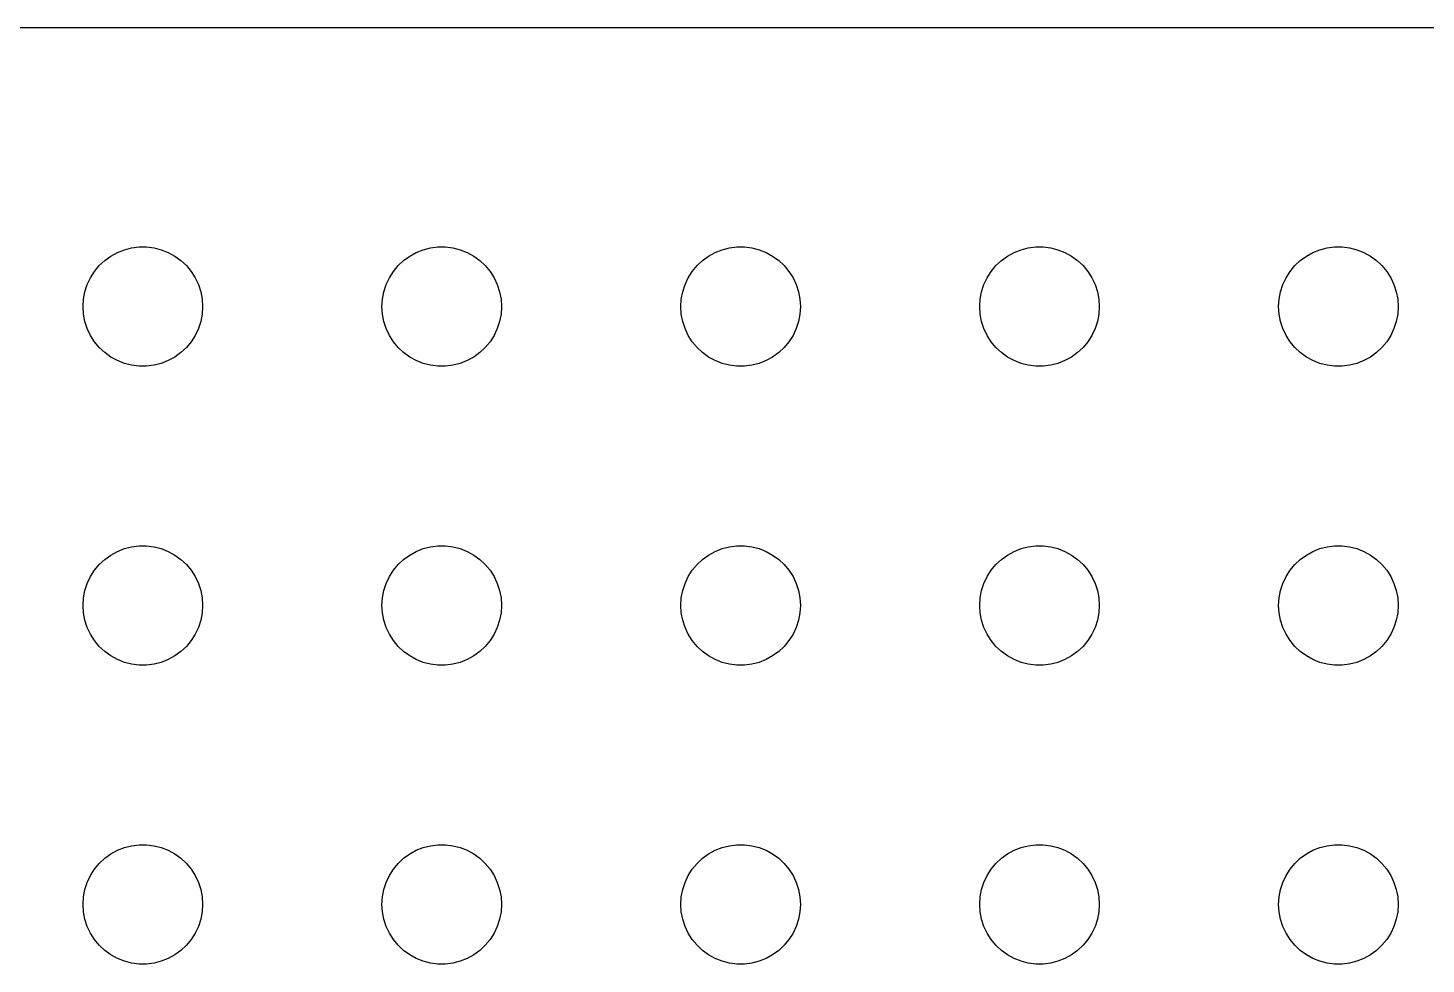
# Model space of a CAD drawing. Header units: metres. Extents: x -134 to 134, y 518 to 1078.
# Drawn here: x 64.62 to 99.7, y 598.5 to 621.99 of the extents above; entities that cross this region are included whole.
import ezdxf

# ---------------------------------------------------------------- set-up
doc = ezdxf.new("R2010")
doc.units = ezdxf.units.M

msp = doc.modelspace()

# ---------------------------------------------------------------- linework, layer by layer
for p, q in [((129.814, 621.99), (-129.814, 621.99)), ((66.8613, 616.357), (67.0365, 616.427)), ((67.0365, 616.427), (67.2189, 616.473)), ((67.2189, 616.473), (67.4058, 616.497)), ((67.4058, 616.497), (67.5942, 616.497)), ((67.5942, 616.497), (67.7811, 616.473)), ((67.7811, 616.473), (67.9635, 616.427)), ((67.9635, 616.427), (68.1387, 616.357)), ((74.3613, 616.357), (74.5365, 616.427)), ((74.5365, 616.427), (74.7189, 616.473)), ((74.7189, 616.473), (74.9058, 616.497)), ((74.9058, 616.497), (75.0942, 616.497)), ((75.0942, 616.497), (75.2811, 616.473)), ((75.2811, 616.473), (75.4635, 616.427)), ((75.4635, 616.427), (75.6387, 616.357)), ((81.8613, 616.357), (82.0365, 616.427)), ((82.0365, 616.427), (82.2189, 616.473)), ((82.2189, 616.473), (82.4058, 616.497)), ((82.4058, 616.497), (82.5942, 616.497)), ((82.5942, 616.497), (82.7811, 616.473)), ((82.7811, 616.473), (82.9635, 616.427)), ((82.9635, 616.427), (83.1387, 616.357)), ((89.3613, 616.357), (89.5365, 616.427)), ((89.5365, 616.427), (89.7189, 616.473)), ((89.7189, 616.473), (89.9058, 616.497)), ((89.9058, 616.497), (90.0942, 616.497)), ((90.0942, 616.497), (90.2811, 616.473)), ((90.2811, 616.473), (90.4635, 616.427)), ((90.4635, 616.427), (90.6387, 616.357)), ((96.8613, 616.357), (97.0365, 616.427)), ((97.0365, 616.427), (97.2189, 616.473)), ((97.2189, 616.473), (97.4058, 616.497)), ((97.4058, 616.497), (97.5942, 616.497)), ((97.5942, 616.497), (97.7811, 616.473)), ((97.7811, 616.473), (97.9635, 616.427)), ((97.9635, 616.427), (98.1387, 616.357)), ((66.4065, 616.027), (66.5439, 616.156)), ((66.5439, 616.156), (66.6963, 616.266)), ((66.6963, 616.266), (66.8613, 616.357)), ((68.1387, 616.357), (68.3037, 616.266)), ((68.3037, 616.266), (68.4561, 616.156)), ((68.4561, 616.156), (68.5934, 616.027)), ((73.9065, 616.027), (74.0439, 616.156)), ((74.0439, 616.156), (74.1963, 616.266)), ((74.1963, 616.266), (74.3613, 616.357)), ((75.6387, 616.357), (75.8037, 616.266)), ((75.8037, 616.266), (75.9561, 616.156)), ((75.9561, 616.156), (76.0934, 616.027)), ((81.4065, 616.027), (81.5439, 616.156)), ((81.5439, 616.156), (81.6963, 616.266)), ((81.6963, 616.266), (81.8613, 616.357)), ((83.1387, 616.357), (83.3037, 616.266)), ((83.3037, 616.266), (83.4561, 616.156)), ((83.4561, 616.156), (83.5934, 616.027)), ((88.9065, 616.027), (89.0439, 616.156)), ((89.0439, 616.156), (89.1963, 616.266)), ((89.1963, 616.266), (89.3613, 616.357)), ((90.6387, 616.357), (90.8037, 616.266)), ((90.8037, 616.266), (90.9561, 616.156)), ((90.9561, 616.156), (91.0934, 616.027)), ((96.4065, 616.027), (96.5439, 616.156)), ((96.5439, 616.156), (96.6963, 616.266)), ((96.6963, 616.266), (96.8613, 616.357)), ((98.1387, 616.357), (98.3037, 616.266)), ((98.3037, 616.266), (98.4561, 616.156)), ((98.4561, 616.156), (98.5934, 616.027)), ((66.1053, 615.552), (66.1855, 615.723)), ((66.1855, 615.723), (66.2865, 615.882)), ((66.2865, 615.882), (66.4065, 616.027)), ((68.5934, 616.027), (68.7135, 615.882)), ((68.7135, 615.882), (68.8145, 615.723)), ((68.8145, 615.723), (68.8947, 615.552)), ((73.6053, 615.552), (73.6855, 615.723)), ((73.6855, 615.723), (73.7865, 615.882)), ((73.7865, 615.882), (73.9065, 616.027)), ((76.0934, 616.027), (76.2135, 615.882)), ((76.2135, 615.882), (76.3145, 615.723)), ((76.3145, 615.723), (76.3947, 615.552)), ((81.1053, 615.552), (81.1855, 615.723)), ((81.1855, 615.723), (81.2865, 615.882)), ((81.2865, 615.882), (81.4065, 616.027)), ((83.5934, 616.027), (83.7135, 615.882)), ((83.7135, 615.882), (83.8145, 615.723)), ((83.8145, 615.723), (83.8947, 615.552)), ((88.6053, 615.552), (88.6855, 615.723)), ((88.6855, 615.723), (88.7865, 615.882)), ((88.7865, 615.882), (88.9065, 616.027)), ((91.0934, 616.027), (91.2135, 615.882)), ((91.2135, 615.882), (91.3145, 615.723)), ((91.3145, 615.723), (91.3947, 615.552)), ((96.1053, 615.552), (96.1855, 615.723)), ((96.1855, 615.723), (96.2865, 615.882)), ((96.2865, 615.882), (96.4065, 616.027)), ((98.5934, 616.027), (98.7135, 615.882)), ((98.7135, 615.882), (98.8145, 615.723)), ((98.8145, 615.723), (98.8947, 615.552)), ((66.0118, 615.188), (66.0471, 615.373)), ((66.0471, 615.373), (66.1053, 615.552)), ((68.8947, 615.552), (68.9529, 615.373)), ((68.9529, 615.373), (68.9882, 615.188)), ((73.5118, 615.188), (73.5471, 615.373)), ((73.5471, 615.373), (73.6053, 615.552)), ((76.3947, 615.552), (76.4529, 615.373)), ((76.4529, 615.373), (76.4882, 615.188)), ((81.0118, 615.188), (81.0471, 615.373)), ((81.0471, 615.373), (81.1053, 615.552)), ((83.8947, 615.552), (83.9529, 615.373)), ((83.9529, 615.373), (83.9882, 615.188)), ((88.5118, 615.188), (88.5471, 615.373)), ((88.5471, 615.373), (88.6053, 615.552)), ((91.3947, 615.552), (91.4529, 615.373)), ((91.4529, 615.373), (91.4882, 615.188)), ((96.0118, 615.188), (96.0471, 615.373)), ((96.0471, 615.373), (96.1053, 615.552)), ((98.8947, 615.552), (98.9529, 615.373)), ((98.9529, 615.373), (98.9882, 615.188)), ((66, 615), (66.0118, 615.188)), ((66.0118, 614.812), (66, 615)), ((68.9882, 615.188), (69, 615)), ((69, 615), (68.9882, 614.812)), ((73.5, 615), (73.5118, 615.188)), ((73.5118, 614.812), (73.5, 615)), ((76.4882, 615.188), (76.5, 615)), ((76.5, 615), (76.4882, 614.812)), ((81, 615), (81.0118, 615.188)), ((81.0118, 614.812), (81, 615)), ((83.9882, 615.188), (84, 615)), ((84, 615), (83.9882, 614.812)), ((88.5, 615), (88.5118, 615.188)), ((88.5118, 614.812), (88.5, 615)), ((91.4882, 615.188), (91.5, 615)), ((91.5, 615), (91.4882, 614.812)), ((96, 615), (96.0118, 615.188)), ((96.0118, 614.812), (96, 615)), ((98.9882, 615.188), (99, 615)), ((99, 615), (98.9882, 614.812)), ((66.0471, 614.627), (66.0118, 614.812)), ((66.1053, 614.448), (66.0471, 614.627)), ((68.9529, 614.627), (68.8947, 614.448)), ((68.9882, 614.812), (68.9529, 614.627)), ((73.5471, 614.627), (73.5118, 614.812)), ((73.6053, 614.448), (73.5471, 614.627)), ((76.4529, 614.627), (76.3947, 614.448)), ((76.4882, 614.812), (76.4529, 614.627)), ((81.0471, 614.627), (81.0118, 614.812)), ((81.1053, 614.448), (81.0471, 614.627)), ((83.9529, 614.627), (83.8947, 614.448)), ((83.9882, 614.812), (83.9529, 614.627)), ((88.5471, 614.627), (88.5118, 614.812)), ((88.6053, 614.448), (88.5471, 614.627)), ((91.4529, 614.627), (91.3947, 614.448)), ((91.4882, 614.812), (91.4529, 614.627)), ((96.0471, 614.627), (96.0118, 614.812)), ((96.1053, 614.448), (96.0471, 614.627)), ((98.9529, 614.627), (98.8947, 614.448)), ((98.9882, 614.812), (98.9529, 614.627)), ((66.1855, 614.277), (66.1053, 614.448)), ((66.2865, 614.118), (66.1855, 614.277)), ((68.8145, 614.277), (68.7135, 614.118)), ((68.8947, 614.448), (68.8145, 614.277)), ((73.6855, 614.277), (73.6053, 614.448)), ((73.7865, 614.118), (73.6855, 614.277)), ((76.3145, 614.277), (76.2135, 614.118)), ((76.3947, 614.448), (76.3145, 614.277)), ((81.1855, 614.277), (81.1053, 614.448)), ((81.2865, 614.118), (81.1855, 614.277)), ((83.8145, 614.277), (83.7135, 614.118)), ((83.8947, 614.448), (83.8145, 614.277)), ((88.6855, 614.277), (88.6053, 614.448)), ((88.7865, 614.118), (88.6855, 614.277)), ((91.3145, 614.277), (91.2135, 614.118)), ((91.3947, 614.448), (91.3145, 614.277)), ((96.1855, 614.277), (96.1053, 614.448)), ((96.2865, 614.118), (96.1855, 614.277)), ((98.8145, 614.277), (98.7135, 614.118)), ((98.8947, 614.448), (98.8145, 614.277)), ((66.4065, 613.973), (66.2865, 614.118)), ((66.5439, 613.844), (66.4065, 613.973)), ((68.5934, 613.973), (68.4561, 613.844)), ((68.7135, 614.118), (68.5934, 613.973)), ((73.9065, 613.973), (73.7865, 614.118)), ((74.0439, 613.844), (73.9065, 613.973)), ((76.0934, 613.973), (75.9561, 613.844)), ((76.2135, 614.118), (76.0934, 613.973)), ((81.4065, 613.973), (81.2865, 614.118)), ((81.5439, 613.844), (81.4065, 613.973)), ((83.5934, 613.973), (83.4561, 613.844)), ((83.7135, 614.118), (83.5934, 613.973)), ((88.9065, 613.973), (88.7865, 614.118)), ((89.0439, 613.844), (88.9065, 613.973)), ((91.0934, 613.973), (90.9561, 613.844)), ((91.2135, 614.118), (91.0934, 613.973)), ((96.4065, 613.973), (96.2865, 614.118)), ((96.5439, 613.844), (96.4065, 613.973)), ((98.5934, 613.973), (98.4561, 613.844)), ((98.7135, 614.118), (98.5934, 613.973)), ((66.6963, 613.734), (66.5439, 613.844)), ((66.8613, 613.643), (66.6963, 613.734)), ((67.0365, 613.573), (66.8613, 613.643)), ((67.2189, 613.527), (67.0365, 613.573)), ((67.9635, 613.573), (67.7811, 613.527)), ((68.1387, 613.643), (67.9635, 613.573)), ((68.3037, 613.734), (68.1387, 613.643)), ((68.4561, 613.844), (68.3037, 613.734)), ((74.1963, 613.734), (74.0439, 613.844)), ((74.3613, 613.643), (74.1963, 613.734)), ((74.5365, 613.573), (74.3613, 613.643)), ((74.7189, 613.527), (74.5365, 613.573)), ((75.4635, 613.573), (75.2811, 613.527)), ((75.6387, 613.643), (75.4635, 613.573)), ((75.8037, 613.734), (75.6387, 613.643)), ((75.9561, 613.844), (75.8037, 613.734)), ((81.6963, 613.734), (81.5439, 613.844)), ((81.8613, 613.643), (81.6963, 613.734)), ((82.0365, 613.573), (81.8613, 613.643)), ((82.2189, 613.527), (82.0365, 613.573)), ((82.9635, 613.573), (82.7811, 613.527)), ((83.1387, 613.643), (82.9635, 613.573)), ((83.3037, 613.734), (83.1387, 613.643)), ((83.4561, 613.844), (83.3037, 613.734)), ((89.1963, 613.734), (89.0439, 613.844)), ((89.3613, 613.643), (89.1963, 613.734)), ((89.5365, 613.573), (89.3613, 613.643)), ((89.7189, 613.527), (89.5365, 613.573)), ((90.4635, 613.573), (90.2811, 613.527)), ((90.6387, 613.643), (90.4635, 613.573)), ((90.8037, 613.734), (90.6387, 613.643)), ((90.9561, 613.844), (90.8037, 613.734)), ((96.6963, 613.734), (96.5439, 613.844)), ((96.8613, 613.643), (96.6963, 613.734)), ((97.0365, 613.573), (96.8613, 613.643)), ((97.2189, 613.527), (97.0365, 613.573)), ((97.9635, 613.573), (97.7811, 613.527)), ((98.1387, 613.643), (97.9635, 613.573)), ((98.3037, 613.734), (98.1387, 613.643)), ((98.4561, 613.844), (98.3037, 613.734)), ((67.4058, 613.503), (67.2189, 613.527)), ((67.5942, 613.503), (67.4058, 613.503)), ((67.7811, 613.527), (67.5942, 613.503)), ((74.9058, 613.503), (74.7189, 613.527)), ((75.0942, 613.503), (74.9058, 613.503)), ((75.2811, 613.527), (75.0942, 613.503)), ((82.4058, 613.503), (82.2189, 613.527)), ((82.5942, 613.503), (82.4058, 613.503)), ((82.7811, 613.527), (82.5942, 613.503)), ((89.9058, 613.503), (89.7189, 613.527)), ((90.0942, 613.503), (89.9058, 613.503)), ((90.2811, 613.527), (90.0942, 613.503)), ((97.4058, 613.503), (97.2189, 613.527)), ((97.5942, 613.503), (97.4058, 613.503)), ((97.7811, 613.527), (97.5942, 613.503)), ((66.5439, 608.656), (66.6963, 608.766)), ((66.6963, 608.766), (66.8613, 608.857)), ((66.8613, 608.857), (67.0365, 608.927)), ((67.0365, 608.927), (67.2189, 608.973)), ((67.2189, 608.973), (67.4058, 608.997)), ((67.4058, 608.997), (67.5942, 608.997)), ((67.5942, 608.997), (67.7811, 608.973)), ((67.7811, 608.973), (67.9635, 608.927)), ((67.9635, 608.927), (68.1387, 608.857)), ((68.1387, 608.857), (68.3037, 608.766)), ((68.3037, 608.766), (68.4561, 608.656)), ((74.0439, 608.656), (74.1963, 608.766)), ((74.1963, 608.766), (74.3613, 608.857)), ((74.3613, 608.857), (74.5365, 608.927)), ((74.5365, 608.927), (74.7189, 608.973)), ((74.7189, 608.973), (74.9058, 608.997)), ((74.9058, 608.997), (75.0942, 608.997)), ((75.0942, 608.997), (75.2811, 608.973)), ((75.2811, 608.973), (75.4635, 608.927)), ((75.4635, 608.927), (75.6387, 608.857)), ((75.6387, 608.857), (75.8037, 608.766)), ((75.8037, 608.766), (75.9561, 608.656)), ((81.5439, 608.656), (81.6963, 608.766)), ((81.6963, 608.766), (81.8613, 608.857)), ((81.8613, 608.857), (82.0365, 608.927)), ((82.0365, 608.927), (82.2189, 608.973)), ((82.2189, 608.973), (82.4058, 608.997)), ((82.4058, 608.997), (82.5942, 608.997)), ((82.5942, 608.997), (82.7811, 608.973)), ((82.7811, 608.973), (82.9635, 608.927)), ((82.9635, 608.927), (83.1387, 608.857)), ((83.1387, 608.857), (83.3037, 608.766)), ((83.3037, 608.766), (83.4561, 608.656)), ((89.0439, 608.656), (89.1963, 608.766)), ((89.1963, 608.766), (89.3613, 608.857)), ((89.3613, 608.857), (89.5365, 608.927)), ((89.5365, 608.927), (89.7189, 608.973)), ((89.7189, 608.973), (89.9058, 608.997)), ((89.9058, 608.997), (90.0942, 608.997)), ((90.0942, 608.997), (90.2811, 608.973)), ((90.2811, 608.973), (90.4635, 608.927)), ((90.4635, 608.927), (90.6387, 608.857)), ((90.6387, 608.857), (90.8037, 608.766)), ((90.8037, 608.766), (90.9561, 608.656)), ((96.5439, 608.656), (96.6963, 608.766)), ((96.6963, 608.766), (96.8613, 608.857)), ((96.8613, 608.857), (97.0365, 608.927)), ((97.0365, 608.927), (97.2189, 608.973)), ((97.2189, 608.973), (97.4058, 608.997)), ((97.4058, 608.997), (97.5942, 608.997)), ((97.5942, 608.997), (97.7811, 608.973)), ((97.7811, 608.973), (97.9635, 608.927)), ((97.9635, 608.927), (98.1387, 608.857)), ((98.1387, 608.857), (98.3037, 608.766)), ((98.3037, 608.766), (98.4561, 608.656)), ((66.1855, 608.223), (66.2865, 608.382)), ((66.2865, 608.382), (66.4065, 608.527)), ((66.4065, 608.527), (66.5439, 608.656)), ((68.4561, 608.656), (68.5934, 608.527)), ((68.5934, 608.527), (68.7135, 608.382)), ((68.7135, 608.382), (68.8145, 608.223)), ((73.6855, 608.223), (73.7865, 608.382)), ((73.7865, 608.382), (73.9065, 608.527)), ((73.9065, 608.527), (74.0439, 608.656)), ((75.9561, 608.656), (76.0934, 608.527)), ((76.0934, 608.527), (76.2135, 608.382)), ((76.2135, 608.382), (76.3145, 608.223)), ((81.1855, 608.223), (81.2865, 608.382)), ((81.2865, 608.382), (81.4065, 608.527)), ((81.4065, 608.527), (81.5439, 608.656)), ((83.4561, 608.656), (83.5934, 608.527)), ((83.5934, 608.527), (83.7135, 608.382)), ((83.7135, 608.382), (83.8145, 608.223)), ((88.6855, 608.223), (88.7865, 608.382)), ((88.7865, 608.382), (88.9065, 608.527)), ((88.9065, 608.527), (89.0439, 608.656)), ((90.9561, 608.656), (91.0934, 608.527)), ((91.0934, 608.527), (91.2135, 608.382)), ((91.2135, 608.382), (91.3145, 608.223)), ((96.1855, 608.223), (96.2865, 608.382)), ((96.2865, 608.382), (96.4065, 608.527)), ((96.4065, 608.527), (96.5439, 608.656)), ((98.4561, 608.656), (98.5934, 608.527)), ((98.5934, 608.527), (98.7135, 608.382)), ((98.7135, 608.382), (98.8145, 608.223)), ((66.0471, 607.873), (66.1053, 608.052)), ((66.1053, 608.052), (66.1855, 608.223)), ((68.8145, 608.223), (68.8947, 608.052)), ((68.8947, 608.052), (68.9529, 607.873)), ((73.5471, 607.873), (73.6053, 608.052)), ((73.6053, 608.052), (73.6855, 608.223)), ((76.3145, 608.223), (76.3947, 608.052)), ((76.3947, 608.052), (76.4529, 607.873)), ((81.0471, 607.873), (81.1053, 608.052)), ((81.1053, 608.052), (81.1855, 608.223)), ((83.8145, 608.223), (83.8947, 608.052)), ((83.8947, 608.052), (83.9529, 607.873)), ((88.5471, 607.873), (88.6053, 608.052)), ((88.6053, 608.052), (88.6855, 608.223)), ((91.3145, 608.223), (91.3947, 608.052)), ((91.3947, 608.052), (91.4529, 607.873)), ((96.0471, 607.873), (96.1053, 608.052)), ((96.1053, 608.052), (96.1855, 608.223)), ((98.8145, 608.223), (98.8947, 608.052)), ((98.8947, 608.052), (98.9529, 607.873)), ((66, 607.5), (66.0118, 607.688)), ((66.0118, 607.688), (66.0471, 607.873)), ((68.9529, 607.873), (68.9882, 607.688)), ((68.9882, 607.688), (69, 607.5)), ((73.5, 607.5), (73.5118, 607.688)), ((73.5118, 607.688), (73.5471, 607.873)), ((76.4529, 607.873), (76.4882, 607.688)), ((76.4882, 607.688), (76.5, 607.5)), ((81, 607.5), (81.0118, 607.688)), ((81.0118, 607.688), (81.0471, 607.873)), ((83.9529, 607.873), (83.9882, 607.688)), ((83.9882, 607.688), (84, 607.5)), ((88.5, 607.5), (88.5118, 607.688)), ((88.5118, 607.688), (88.5471, 607.873)), ((91.4529, 607.873), (91.4882, 607.688)), ((91.4882, 607.688), (91.5, 607.5)), ((96, 607.5), (96.0118, 607.688)), ((96.0118, 607.688), (96.0471, 607.873)), ((98.9529, 607.873), (98.9882, 607.688)), ((98.9882, 607.688), (99, 607.5)), ((66.0118, 607.312), (66, 607.5)), ((66.0471, 607.127), (66.0118, 607.312)), ((68.9882, 607.312), (68.9529, 607.127)), ((69, 607.5), (68.9882, 607.312)), ((73.5118, 607.312), (73.5, 607.5)), ((73.5471, 607.127), (73.5118, 607.312)), ((76.4882, 607.312), (76.4529, 607.127)), ((76.5, 607.5), (76.4882, 607.312)), ((81.0118, 607.312), (81, 607.5)), ((81.0471, 607.127), (81.0118, 607.312)), ((83.9882, 607.312), (83.9529, 607.127)), ((84, 607.5), (83.9882, 607.312)), ((88.5118, 607.312), (88.5, 607.5)), ((88.5471, 607.127), (88.5118, 607.312)), ((91.4882, 607.312), (91.4529, 607.127)), ((91.5, 607.5), (91.4882, 607.312)), ((96.0118, 607.312), (96, 607.5)), ((96.0471, 607.127), (96.0118, 607.312)), ((98.9882, 607.312), (98.9529, 607.127)), ((99, 607.5), (98.9882, 607.312)), ((66.1053, 606.948), (66.0471, 607.127)), ((66.1855, 606.777), (66.1053, 606.948)), ((68.8947, 606.948), (68.8145, 606.777)), ((68.9529, 607.127), (68.8947, 606.948)), ((73.6053, 606.948), (73.5471, 607.127)), ((73.6855, 606.777), (73.6053, 606.948)), ((76.3947, 606.948), (76.3145, 606.777)), ((76.4529, 607.127), (76.3947, 606.948)), ((81.1053, 606.948), (81.0471, 607.127)), ((81.1855, 606.777), (81.1053, 606.948)), ((83.8947, 606.948), (83.8145, 606.777)), ((83.9529, 607.127), (83.8947, 606.948)), ((88.6053, 606.948), (88.5471, 607.127)), ((88.6855, 606.777), (88.6053, 606.948)), ((91.3947, 606.948), (91.3145, 606.777)), ((91.4529, 607.127), (91.3947, 606.948)), ((96.1053, 606.948), (96.0471, 607.127)), ((96.1855, 606.777), (96.1053, 606.948)), ((98.8947, 606.948), (98.8145, 606.777)), ((98.9529, 607.127), (98.8947, 606.948)), ((66.2865, 606.618), (66.1855, 606.777)), ((66.4065, 606.473), (66.2865, 606.618)), ((68.7135, 606.618), (68.5934, 606.473)), ((68.8145, 606.777), (68.7135, 606.618)), ((73.7865, 606.618), (73.6855, 606.777)), ((73.9065, 606.473), (73.7865, 606.618)), ((76.2135, 606.618), (76.0934, 606.473)), ((76.3145, 606.777), (76.2135, 606.618)), ((81.2865, 606.618), (81.1855, 606.777)), ((81.4065, 606.473), (81.2865, 606.618)), ((83.7135, 606.618), (83.5934, 606.473)), ((83.8145, 606.777), (83.7135, 606.618)), ((88.7865, 606.618), (88.6855, 606.777)), ((88.9065, 606.473), (88.7865, 606.618)), ((91.2135, 606.618), (91.0934, 606.473)), ((91.3145, 606.777), (91.2135, 606.618)), ((96.2865, 606.618), (96.1855, 606.777)), ((96.4065, 606.473), (96.2865, 606.618)), ((98.7135, 606.618), (98.5934, 606.473)), ((98.8145, 606.777), (98.7135, 606.618)), ((66.5439, 606.344), (66.4065, 606.473)), ((66.6963, 606.234), (66.5439, 606.344)), ((66.8613, 606.143), (66.6963, 606.234)), ((68.3037, 606.234), (68.1387, 606.143)), ((68.4561, 606.344), (68.3037, 606.234)), ((68.5934, 606.473), (68.4561, 606.344)), ((74.0439, 606.344), (73.9065, 606.473)), ((74.1963, 606.234), (74.0439, 606.344)), ((74.3613, 606.143), (74.1963, 606.234)), ((75.8037, 606.234), (75.6387, 606.143)), ((75.9561, 606.344), (75.8037, 606.234)), ((76.0934, 606.473), (75.9561, 606.344)), ((81.5439, 606.344), (81.4065, 606.473)), ((81.6963, 606.234), (81.5439, 606.344)), ((81.8613, 606.143), (81.6963, 606.234)), ((83.3037, 606.234), (83.1387, 606.143)), ((83.4561, 606.344), (83.3037, 606.234)), ((83.5934, 606.473), (83.4561, 606.344)), ((89.0439, 606.344), (88.9065, 606.473)), ((89.1963, 606.234), (89.0439, 606.344)), ((89.3613, 606.143), (89.1963, 606.234)), ((90.8037, 606.234), (90.6387, 606.143)), ((90.9561, 606.344), (90.8037, 606.234)), ((91.0934, 606.473), (90.9561, 606.344)), ((96.5439, 606.344), (96.4065, 606.473)), ((96.6963, 606.234), (96.5439, 606.344)), ((96.8613, 606.143), (96.6963, 606.234)), ((98.3037, 606.234), (98.1387, 606.143)), ((98.4561, 606.344), (98.3037, 606.234)), ((98.5934, 606.473), (98.4561, 606.344)), ((67.0365, 606.073), (66.8613, 606.143)), ((67.2189, 606.027), (67.0365, 606.073)), ((67.4058, 606.003), (67.2189, 606.027)), ((67.5942, 606.003), (67.4058, 606.003)), ((67.7811, 606.027), (67.5942, 606.003)), ((67.9635, 606.073), (67.7811, 606.027)), ((68.1387, 606.143), (67.9635, 606.073)), ((74.5365, 606.073), (74.3613, 606.143)), ((74.7189, 606.027), (74.5365, 606.073)), ((74.9058, 606.003), (74.7189, 606.027)), ((75.0942, 606.003), (74.9058, 606.003)), ((75.2811, 606.027), (75.0942, 606.003)), ((75.4635, 606.073), (75.2811, 606.027)), ((75.6387, 606.143), (75.4635, 606.073)), ((82.0365, 606.073), (81.8613, 606.143)), ((82.2189, 606.027), (82.0365, 606.073)), ((82.4058, 606.003), (82.2189, 606.027)), ((82.5942, 606.003), (82.4058, 606.003)), ((82.7811, 606.027), (82.5942, 606.003)), ((82.9635, 606.073), (82.7811, 606.027)), ((83.1387, 606.143), (82.9635, 606.073)), ((89.5365, 606.073), (89.3613, 606.143)), ((89.7189, 606.027), (89.5365, 606.073)), ((89.9058, 606.003), (89.7189, 606.027)), ((90.0942, 606.003), (89.9058, 606.003)), ((90.2811, 606.027), (90.0942, 606.003)), ((90.4635, 606.073), (90.2811, 606.027)), ((90.6387, 606.143), (90.4635, 606.073)), ((97.0365, 606.073), (96.8613, 606.143)), ((97.2189, 606.027), (97.0365, 606.073)), ((97.4058, 606.003), (97.2189, 606.027)), ((97.5942, 606.003), (97.4058, 606.003)), ((97.7811, 606.027), (97.5942, 606.003)), ((97.9635, 606.073), (97.7811, 606.027)), ((98.1387, 606.143), (97.9635, 606.073)), ((66.6963, 601.266), (66.8613, 601.357)), ((66.8613, 601.357), (67.0365, 601.427)), ((67.0365, 601.427), (67.2189, 601.473)), ((67.2189, 601.473), (67.4058, 601.497)), ((67.4058, 601.497), (67.5942, 601.497)), ((67.5942, 601.497), (67.7811, 601.473)), ((67.7811, 601.473), (67.9635, 601.427)), ((67.9635, 601.427), (68.1387, 601.357)), ((68.1387, 601.357), (68.3037, 601.266)), ((74.1963, 601.266), (74.3613, 601.357)), ((74.3613, 601.357), (74.5365, 601.427)), ((74.5365, 601.427), (74.7189, 601.473)), ((74.7189, 601.473), (74.9058, 601.497)), ((74.9058, 601.497), (75.0942, 601.497)), ((75.0942, 601.497), (75.2811, 601.473)), ((75.2811, 601.473), (75.4635, 601.427)), ((75.4635, 601.427), (75.6387, 601.357)), ((75.6387, 601.357), (75.8037, 601.266)), ((81.6963, 601.266), (81.8613, 601.357)), ((81.8613, 601.357), (82.0365, 601.427)), ((82.0365, 601.427), (82.2189, 601.473)), ((82.2189, 601.473), (82.4058, 601.497)), ((82.4058, 601.497), (82.5942, 601.497)), ((82.5942, 601.497), (82.7811, 601.473)), ((82.7811, 601.473), (82.9635, 601.427)), ((82.9635, 601.427), (83.1387, 601.357)), ((83.1387, 601.357), (83.3037, 601.266)), ((89.1963, 601.266), (89.3613, 601.357)), ((89.3613, 601.357), (89.5365, 601.427)), ((89.5365, 601.427), (89.7189, 601.473)), ((89.7189, 601.473), (89.9058, 601.497)), ((89.9058, 601.497), (90.0942, 601.497)), ((90.0942, 601.497), (90.2811, 601.473)), ((90.2811, 601.473), (90.4635, 601.427)), ((90.4635, 601.427), (90.6387, 601.357)), ((90.6387, 601.357), (90.8037, 601.266)), ((96.6963, 601.266), (96.8613, 601.357)), ((96.8613, 601.357), (97.0365, 601.427)), ((97.0365, 601.427), (97.2189, 601.473)), ((97.2189, 601.473), (97.4058, 601.497)), ((97.4058, 601.497), (97.5942, 601.497)), ((97.5942, 601.497), (97.7811, 601.473)), ((97.7811, 601.473), (97.9635, 601.427)), ((97.9635, 601.427), (98.1387, 601.357)), ((98.1387, 601.357), (98.3037, 601.266)), ((66.2865, 600.882), (66.4065, 601.027)), ((66.4065, 601.027), (66.5439, 601.156)), ((66.5439, 601.156), (66.6963, 601.266)), ((68.3037, 601.266), (68.4561, 601.156)), ((68.4561, 601.156), (68.5934, 601.027)), ((68.5934, 601.027), (68.7135, 600.882)), ((73.7865, 600.882), (73.9065, 601.027)), ((73.9065, 601.027), (74.0439, 601.156)), ((74.0439, 601.156), (74.1963, 601.266)), ((75.8037, 601.266), (75.9561, 601.156)), ((75.9561, 601.156), (76.0934, 601.027)), ((76.0934, 601.027), (76.2135, 600.882)), ((81.2865, 600.882), (81.4065, 601.027)), ((81.4065, 601.027), (81.5439, 601.156)), ((81.5439, 601.156), (81.6963, 601.266)), ((83.3037, 601.266), (83.4561, 601.156)), ((83.4561, 601.156), (83.5934, 601.027)), ((83.5934, 601.027), (83.7135, 600.882)), ((88.7865, 600.882), (88.9065, 601.027)), ((88.9065, 601.027), (89.0439, 601.156)), ((89.0439, 601.156), (89.1963, 601.266)), ((90.8037, 601.266), (90.9561, 601.156)), ((90.9561, 601.156), (91.0934, 601.027)), ((91.0934, 601.027), (91.2135, 600.882)), ((96.2865, 600.882), (96.4065, 601.027)), ((96.4065, 601.027), (96.5439, 601.156)), ((96.5439, 601.156), (96.6963, 601.266)), ((98.3037, 601.266), (98.4561, 601.156)), ((98.4561, 601.156), (98.5934, 601.027)), ((98.5934, 601.027), (98.7135, 600.882)), ((66.1053, 600.552), (66.1855, 600.723)), ((66.1855, 600.723), (66.2865, 600.882)), ((68.7135, 600.882), (68.8145, 600.723)), ((68.8145, 600.723), (68.8947, 600.552)), ((73.6053, 600.552), (73.6855, 600.723)), ((73.6855, 600.723), (73.7865, 600.882)), ((76.2135, 600.882), (76.3145, 600.723)), ((76.3145, 600.723), (76.3947, 600.552)), ((81.1053, 600.552), (81.1855, 600.723)), ((81.1855, 600.723), (81.2865, 600.882)), ((83.7135, 600.882), (83.8145, 600.723)), ((83.8145, 600.723), (83.8947, 600.552)), ((88.6053, 600.552), (88.6855, 600.723)), ((88.6855, 600.723), (88.7865, 600.882)), ((91.2135, 600.882), (91.3145, 600.723)), ((91.3145, 600.723), (91.3947, 600.552)), ((96.1053, 600.552), (96.1855, 600.723)), ((96.1855, 600.723), (96.2865, 600.882)), ((98.7135, 600.882), (98.8145, 600.723)), ((98.8145, 600.723), (98.8947, 600.552)), ((66.0118, 600.188), (66.0471, 600.373)), ((66.0471, 600.373), (66.1053, 600.552)), ((68.8947, 600.552), (68.9529, 600.373)), ((68.9529, 600.373), (68.9882, 600.188)), ((73.5118, 600.188), (73.5471, 600.373)), ((73.5471, 600.373), (73.6053, 600.552)), ((76.3947, 600.552), (76.4529, 600.373)), ((76.4529, 600.373), (76.4882, 600.188)), ((81.0118, 600.188), (81.0471, 600.373)), ((81.0471, 600.373), (81.1053, 600.552)), ((83.8947, 600.552), (83.9529, 600.373)), ((83.9529, 600.373), (83.9882, 600.188)), ((88.5118, 600.188), (88.5471, 600.373)), ((88.5471, 600.373), (88.6053, 600.552)), ((91.3947, 600.552), (91.4529, 600.373)), ((91.4529, 600.373), (91.4882, 600.188)), ((96.0118, 600.188), (96.0471, 600.373)), ((96.0471, 600.373), (96.1053, 600.552)), ((98.8947, 600.552), (98.9529, 600.373)), ((98.9529, 600.373), (98.9882, 600.188)), ((66, 600), (66.0118, 600.188)), ((66.0118, 599.812), (66, 600)), ((68.9882, 600.188), (69, 600)), ((69, 600), (68.9882, 599.812)), ((73.5, 600), (73.5118, 600.188)), ((73.5118, 599.812), (73.5, 600)), ((76.4882, 600.188), (76.5, 600)), ((76.5, 600), (76.4882, 599.812)), ((81, 600), (81.0118, 600.188)), ((81.0118, 599.812), (81, 600)), ((83.9882, 600.188), (84, 600)), ((84, 600), (83.9882, 599.812)), ((88.5, 600), (88.5118, 600.188)), ((88.5118, 599.812), (88.5, 600)), ((91.4882, 600.188), (91.5, 600)), ((91.5, 600), (91.4882, 599.812)), ((96, 600), (96.0118, 600.188)), ((96.0118, 599.812), (96, 600)), ((98.9882, 600.188), (99, 600)), ((99, 600), (98.9882, 599.812)), ((66.0471, 599.627), (66.0118, 599.812)), ((66.1053, 599.448), (66.0471, 599.627)), ((68.9529, 599.627), (68.8947, 599.448)), ((68.9882, 599.812), (68.9529, 599.627)), ((73.5471, 599.627), (73.5118, 599.812)), ((73.6053, 599.448), (73.5471, 599.627)), ((76.4529, 599.627), (76.3947, 599.448)), ((76.4882, 599.812), (76.4529, 599.627)), ((81.0471, 599.627), (81.0118, 599.812)), ((81.1053, 599.448), (81.0471, 599.627)), ((83.9529, 599.627), (83.8947, 599.448)), ((83.9882, 599.812), (83.9529, 599.627)), ((88.5471, 599.627), (88.5118, 599.812)), ((88.6053, 599.448), (88.5471, 599.627)), ((91.4529, 599.627), (91.3947, 599.448)), ((91.4882, 599.812), (91.4529, 599.627)), ((96.0471, 599.627), (96.0118, 599.812)), ((96.1053, 599.448), (96.0471, 599.627)), ((98.9529, 599.627), (98.8947, 599.448)), ((98.9882, 599.812), (98.9529, 599.627)), ((66.1855, 599.277), (66.1053, 599.448)), ((66.2865, 599.118), (66.1855, 599.277)), ((68.8145, 599.277), (68.7135, 599.118)), ((68.8947, 599.448), (68.8145, 599.277)), ((73.6855, 599.277), (73.6053, 599.448)), ((73.7865, 599.118), (73.6855, 599.277)), ((76.3145, 599.277), (76.2135, 599.118)), ((76.3947, 599.448), (76.3145, 599.277)), ((81.1855, 599.277), (81.1053, 599.448)), ((81.2865, 599.118), (81.1855, 599.277)), ((83.8145, 599.277), (83.7135, 599.118)), ((83.8947, 599.448), (83.8145, 599.277)), ((88.6855, 599.277), (88.6053, 599.448)), ((88.7865, 599.118), (88.6855, 599.277)), ((91.3145, 599.277), (91.2135, 599.118)), ((91.3947, 599.448), (91.3145, 599.277)), ((96.1855, 599.277), (96.1053, 599.448)), ((96.2865, 599.118), (96.1855, 599.277)), ((98.8145, 599.277), (98.7135, 599.118)), ((98.8947, 599.448), (98.8145, 599.277)), ((66.4065, 598.973), (66.2865, 599.118)), ((66.5439, 598.844), (66.4065, 598.973)), ((66.6963, 598.734), (66.5439, 598.844)), ((68.4561, 598.844), (68.3037, 598.734)), ((68.5934, 598.973), (68.4561, 598.844)), ((68.7135, 599.118), (68.5934, 598.973)), ((73.9065, 598.973), (73.7865, 599.118)), ((74.0439, 598.844), (73.9065, 598.973)), ((74.1963, 598.734), (74.0439, 598.844)), ((75.9561, 598.844), (75.8037, 598.734)), ((76.0934, 598.973), (75.9561, 598.844)), ((76.2135, 599.118), (76.0934, 598.973)), ((81.4065, 598.973), (81.2865, 599.118)), ((81.5439, 598.844), (81.4065, 598.973)), ((81.6963, 598.734), (81.5439, 598.844)), ((83.4561, 598.844), (83.3037, 598.734)), ((83.5934, 598.973), (83.4561, 598.844)), ((83.7135, 599.118), (83.5934, 598.973)), ((88.9065, 598.973), (88.7865, 599.118)), ((89.0439, 598.844), (88.9065, 598.973)), ((89.1963, 598.734), (89.0439, 598.844)), ((90.9561, 598.844), (90.8037, 598.734)), ((91.0934, 598.973), (90.9561, 598.844)), ((91.2135, 599.118), (91.0934, 598.973)), ((96.4065, 598.973), (96.2865, 599.118)), ((96.5439, 598.844), (96.4065, 598.973)), ((96.6963, 598.734), (96.5439, 598.844)), ((98.4561, 598.844), (98.3037, 598.734)), ((98.5934, 598.973), (98.4561, 598.844)), ((98.7135, 599.118), (98.5934, 598.973)), ((66.8613, 598.643), (66.6963, 598.734)), ((67.0365, 598.573), (66.8613, 598.643)), ((67.2189, 598.527), (67.0365, 598.573)), ((67.4058, 598.503), (67.2189, 598.527)), ((67.5942, 598.503), (67.4058, 598.503)), ((67.7811, 598.527), (67.5942, 598.503)), ((67.9635, 598.573), (67.7811, 598.527)), ((68.1387, 598.643), (67.9635, 598.573)), ((68.3037, 598.734), (68.1387, 598.643)), ((74.3613, 598.643), (74.1963, 598.734)), ((74.5365, 598.573), (74.3613, 598.643)), ((74.7189, 598.527), (74.5365, 598.573)), ((74.9058, 598.503), (74.7189, 598.527)), ((75.0942, 598.503), (74.9058, 598.503)), ((75.2811, 598.527), (75.0942, 598.503)), ((75.4635, 598.573), (75.2811, 598.527)), ((75.6387, 598.643), (75.4635, 598.573)), ((75.8037, 598.734), (75.6387, 598.643)), ((81.8613, 598.643), (81.6963, 598.734)), ((82.0365, 598.573), (81.8613, 598.643)), ((82.2189, 598.527), (82.0365, 598.573)), ((82.4058, 598.503), (82.2189, 598.527)), ((82.5942, 598.503), (82.4058, 598.503)), ((82.7811, 598.527), (82.5942, 598.503)), ((82.9635, 598.573), (82.7811, 598.527)), ((83.1387, 598.643), (82.9635, 598.573)), ((83.3037, 598.734), (83.1387, 598.643)), ((89.3613, 598.643), (89.1963, 598.734)), ((89.5365, 598.573), (89.3613, 598.643)), ((89.7189, 598.527), (89.5365, 598.573)), ((89.9058, 598.503), (89.7189, 598.527)), ((90.0942, 598.503), (89.9058, 598.503)), ((90.2811, 598.527), (90.0942, 598.503)), ((90.4635, 598.573), (90.2811, 598.527)), ((90.6387, 598.643), (90.4635, 598.573)), ((90.8037, 598.734), (90.6387, 598.643)), ((96.8613, 598.643), (96.6963, 598.734)), ((97.0365, 598.573), (96.8613, 598.643)), ((97.2189, 598.527), (97.0365, 598.573)), ((97.4058, 598.503), (97.2189, 598.527)), ((97.5942, 598.503), (97.4058, 598.503)), ((97.7811, 598.527), (97.5942, 598.503)), ((97.9635, 598.573), (97.7811, 598.527)), ((98.1387, 598.643), (97.9635, 598.573)), ((98.3037, 598.734), (98.1387, 598.643))]:
    msp.add_line(p, q)

doc.saveas('drawing.dxf')
